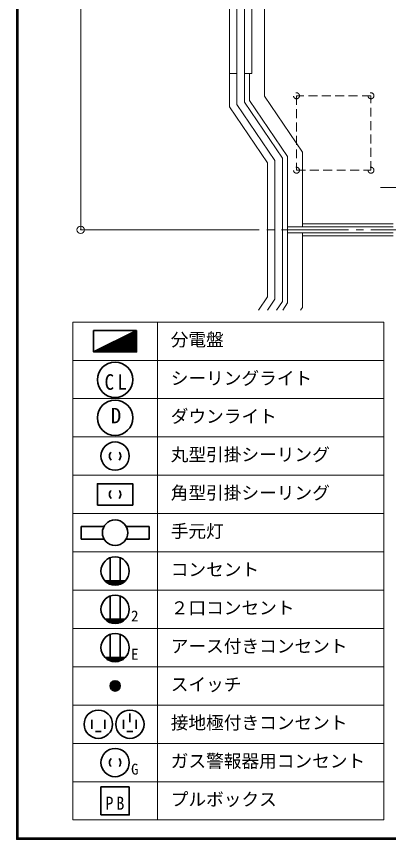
# Model space of a CAD drawing. Units: millimetres at full size, sheet at 1:50; details may follow other scales. Extents: x -9674 to 9699, y -6794 to 6791.
# Drawn here: x -9674 to -7174, y -6794 to -1267 of the extents above; entities that cross this region are included whole.
import ezdxf
from ezdxf.enums import TextEntityAlignment as Align

# ---------------------------------------------------------------- set-up
doc = ezdxf.new("R2010")
doc.units = ezdxf.units.MM
doc.header["$LTSCALE"] = 50
doc.header["$PDMODE"] = 32
doc.header["$PDSIZE"] = 50
for name, pattern in [('CHAIN1', [8, 5, -1, 1, -1]), ('CHAIN2', [12, 9, -1, 1, -1]), ('DASHED1', [1.8, 1.2, -0.6])]:
    doc.linetypes.add(name, pattern=pattern)
for name, color, linetype, lineweight in [('0-0_図面枠', 7, 'Continuous', 9), ('1-0_芯', 134, 'DASHED1', 9), ('1-6_ﾊﾞﾙｺﾆｰ・階段', 134, 'Continuous', 9), ('1-7_その他', 134, 'DASHED1', 9), ('1-B_寸法', 134, 'Continuous', 9), ('2-E', 2, 'Continuous', 35)]:
    doc.layers.add(name, color=color, linetype=linetype, lineweight=lineweight)
doc.styles.add('ＭＳ ゴシック', font='')
doc.styles.get('ＭＳ ゴシック').set_extended_font_data('MS Gothic')

msp = doc.modelspace()

# ---------------------------------------------------------------- linework, layer by layer
at = {"layer": '0-0_図面枠'}
for p, q in [((-9673.92, 6791.43), (-9673.92, -6793.93)), ((-9672.16, 6789.66), (-9672.16, -6792.16)), ((-9670.4, 6787.9), (-9670.4, -6790.4)), ((-9668.64, -6788.64), (-9668.64, 6786.14)), ((-9666.87, 6784.38), (-9666.87, -6786.88)), ((-9665.11, 6782.61), (-9665.11, -6785.11)), ((-9663.35, 6780.85), (-9663.35, -6783.35)), ((-9673.92, -6793.93), (9698.92, -6793.93)), ((-9672.16, -6792.16), (9697.16, -6792.16)), ((-9670.4, -6790.4), (9695.4, -6790.4)), ((9693.64, -6788.64), (-9668.64, -6788.64)), ((-9666.87, -6786.88), (9691.87, -6786.88)), ((-9665.11, -6785.11), (9690.11, -6785.11)), ((-9663.35, -6783.35), (9688.35, -6783.35))]:
    msp.add_line(p, q, dxfattribs=at)
at = {"layer": '1-0_芯', "linetype": 'CHAIN2'}
msp.add_line((-8492.5, -2699.49), (8517.5, -2699.49), dxfattribs=at)
at = {"layer": '1-6_ﾊﾞﾙｺﾆｰ・階段'}
for p, q in [((-8192.5, -1858.13), (-8192.5, 3580.51)), ((-8142.5, -1842.78), (-8142.5, 3530.51)), ((-8092.5, -1649.49), (-8092.5, 1520.51)), ((-8192.5, -1649.49), (-8242.5, -1649.49)), ((-8092.5, -1649.49), (-8142.5, -1649.49)), ((-8107.5, -1832.03), (-8107.5, -1649.49)), ((-8007.5, -1801.32), (-7752.5, -2177.32)), ((-8242.5, -1873.49), (-7987.5, -2249.49)), ((-8192.5, -1858.13), (-7937.5, -2234.13)), ((-8142.5, -1842.78), (-7887.5, -2218.78)), ((-8107.5, -1832.03), (-7852.5, -2208.03)), ((-7852.5, -3190.95), (-7852.5, -2208.03)), ((-7752.5, -2679.49), (-7752.5, -2177.32)), ((-7987.5, -3149.49), (-7987.5, -2249.49)), ((-7937.5, -3164.85), (-7937.5, -2234.13)), ((-7887.5, -3180.2), (-7887.5, -2218.78)), ((-7142.5, -2679.49), (-7852.5, -2679.49)), ((-7142.5, -2659.49), (-7752.5, -2659.49)), ((-7142.5, -2719.49), (-7852.5, -2719.49)), ((-7752.5, -3221.66), (-7752.5, -2719.49)), ((-7142.5, -2739.49), (-7752.5, -2739.49)), ((-8048.7, -3239.73), (-7987.5, -3149.49)), ((-7988.29, -3239.73), (-7937.5, -3164.85)), ((-7927.87, -3239.73), (-7887.5, -3180.2)), ((-7885.58, -3239.73), (-7852.5, -3190.95)), ((-7764.76, -3239.73), (-7752.5, -3221.66))]:
    msp.add_line(p, q, dxfattribs=at)
for points in [[(-8242.5, -1873.49), (-8242.5, 3630.51), (-7292.5, 3630.51)], [(-7892.5, 3130.51), (-8007.5, 3130.51), (-8007.5, -1801.32)]]:
    msp.add_lwpolyline(points, dxfattribs=at)
at = {"layer": '1-7_その他'}
for p, q in [((-7792.5, -1799.49), (-7792.5, -2299.49)), ((-7292.5, -1799.49), (-7792.5, -1799.49)), ((-7292.5, -2299.49), (-7292.5, -1799.49)), ((-7792.5, -2299.49), (-7292.5, -2299.49))]:
    msp.add_line(p, q, dxfattribs=at)
at = {"layer": '1-7_その他', "linetype": 'CHAIN1'}
msp.add_line((-6577.5, -2414.49), (-7242.5, -2414.49), dxfattribs=at)
at = {"layer": '1-7_その他'}
for centre in [(-7792.5, -1799.49), (-7292.5, -1799.49), (-7792.5, -2299.49), (-7292.5, -2299.49)]:
    msp.add_circle(centre, 20, dxfattribs=at)
at = {"layer": '1-B_寸法'}
for p, q in [((-9242.5, 710.51), (-9242.5, -2699.49)), ((-9242.5, -2699.49), (-8492.5, -2699.49))]:
    msp.add_line(p, q, dxfattribs=at)
msp.add_point((-9242.5, -2699.49), dxfattribs=at)
at = {"layer": '2-E', "color": 7, "lineweight": 9}
for p, q in [((-9296.22, -3318.86), (-7206.22, -3318.86)), ((-9296.22, -3318.86), (-9296.22, -6662.63)), ((-8726.22, -3318.86), (-8726.22, -6662.63)), ((-7206.22, -3318.86), (-7206.22, -6662.63)), ((-9296.22, -3576.08), (-7206.22, -3576.08)), ((-9296.22, -3833.29), (-7206.22, -3833.29)), ((-9296.22, -4090.5), (-7206.22, -4090.5)), ((-9296.22, -4347.71), (-7206.22, -4347.71)), ((-9296.22, -4604.93), (-7206.22, -4604.93)), ((-9296.22, -4862.14), (-7206.22, -4862.14)), ((-9296.22, -5119.35), (-7206.22, -5119.35)), ((-9296.22, -5376.56), (-7206.22, -5376.56)), ((-9296.22, -5633.78), (-7206.22, -5633.78)), ((-9296.22, -5890.99), (-7206.22, -5890.99)), ((-9296.22, -6148.2), (-7206.22, -6148.2)), ((-9296.22, -6405.41), (-7206.22, -6405.41)), ((-9296.22, -6662.63), (-7206.22, -6662.63))]:
    msp.add_line(p, q, dxfattribs=at)
at = {"layer": '2-E'}
for p, q in [((-8867.19, -3375.46), (-9155.25, -3375.46)), ((-8968.02, -3425.87), (-8867.19, -3425.87)), ((-8959.38, -3421.55), (-8867.19, -3421.55)), ((-8950.74, -3417.23), (-8867.19, -3417.23)), ((-8942.1, -3412.91), (-8867.19, -3412.91)), ((-8933.46, -3408.59), (-8867.19, -3408.59)), ((-8924.82, -3404.27), (-8867.19, -3404.27)), ((-8916.18, -3399.95), (-8867.19, -3399.95)), ((-8907.54, -3395.63), (-8867.19, -3395.63)), ((-8898.9, -3391.31), (-8867.19, -3391.31)), ((-8890.26, -3386.99), (-8867.19, -3386.99)), ((-8881.62, -3382.67), (-8867.19, -3382.67)), ((-8872.98, -3378.35), (-8867.19, -3378.35)), ((-9080.34, -3482.03), (-8867.19, -3482.03)), ((-9071.7, -3477.71), (-8867.19, -3477.71)), ((-9063.06, -3473.39), (-8867.19, -3473.39)), ((-9054.42, -3469.07), (-8867.19, -3469.07)), ((-9045.78, -3464.75), (-8867.19, -3464.75)), ((-9037.14, -3460.43), (-8867.19, -3460.43)), ((-9028.5, -3456.11), (-8867.19, -3456.11)), ((-9019.86, -3451.79), (-8867.19, -3451.79)), ((-9011.22, -3447.47), (-8867.19, -3447.47)), ((-9002.58, -3443.15), (-8867.19, -3443.15)), ((-8993.94, -3438.83), (-8867.19, -3438.83)), ((-8985.3, -3434.51), (-8867.19, -3434.51)), ((-8976.66, -3430.19), (-8867.19, -3430.19)), ((-9149.46, -3516.59), (-8867.19, -3516.59)), ((-9140.82, -3512.27), (-8867.19, -3512.27)), ((-9132.18, -3507.95), (-8867.19, -3507.95)), ((-9123.54, -3503.63), (-8867.19, -3503.63)), ((-9114.9, -3499.31), (-8867.19, -3499.31)), ((-9111.22, -3519.48), (-8911.22, -3519.48)), ((-9106.26, -3494.99), (-8867.19, -3494.99)), ((-9097.62, -3490.67), (-8867.19, -3490.67)), ((-9088.98, -3486.35), (-8867.19, -3486.35)), ((-9239.26, -4690.77), (-9239.26, -4776.29)), ((-9085.27, -4690.77), (-9239.26, -4690.77)), ((-8783.17, -4690.77), (-8937.16, -4690.77)), ((-8783.17, -4776.29), (-8783.17, -4690.77)), ((-9239.26, -4776.29), (-9085.27, -4776.29)), ((-8937.16, -4776.29), (-8783.17, -4776.29)), ((-9044.47, -5079.76), (-9044.47, -4901.73)), ((-8977.97, -5079.76), (-8977.97, -4901.73)), ((-8943.37, -5057.26), (-9079.06, -5057.26)), ((-8946.29, -5060.11), (-9076.14, -5060.11)), ((-8952.97, -5065.81), (-9069.46, -5065.81)), ((-8961.17, -5071.51), (-9061.26, -5071.51)), ((-8971.83, -5077.21), (-9050.61, -5077.21)), ((-8988.11, -5082.91), (-9034.32, -5082.91)), ((-9044.47, -5336.97), (-9044.47, -5158.95)), ((-8977.97, -5336.97), (-8977.97, -5158.95)), ((-8943.37, -5314.47), (-9079.06, -5314.47)), ((-8946.29, -5317.32), (-9076.14, -5317.32)), ((-8952.97, -5323.02), (-9069.46, -5323.02)), ((-8961.17, -5328.72), (-9061.26, -5328.72)), ((-8971.83, -5334.42), (-9050.61, -5334.42)), ((-8988.11, -5340.12), (-9034.32, -5340.12)), ((-9044.47, -5594.18), (-9044.47, -5416.16)), ((-8977.97, -5594.18), (-8977.97, -5416.16)), ((-8943.37, -5571.68), (-9079.06, -5571.68)), ((-8946.29, -5574.54), (-9076.14, -5574.54)), ((-8952.97, -5580.24), (-9069.46, -5580.24)), ((-8961.17, -5585.94), (-9061.26, -5585.94)), ((-8971.83, -5591.64), (-9050.61, -5591.64)), ((-8988.11, -5597.34), (-9034.32, -5597.34)), ((-8982.28, -5744.14), (-9040.15, -5744.14)), ((-8990.69, -5735.02), (-9031.74, -5735.02)), ((-8977.01, -5762.38), (-9045.42, -5762.38)), ((-8978.25, -5753.26), (-9044.18, -5753.26)), ((-8978.25, -5771.5), (-9044.18, -5771.5)), ((-8982.28, -5780.63), (-9040.15, -5780.63)), ((-8990.69, -5789.75), (-9031.74, -5789.75)), ((-8912, -5946.52), (-8912, -6006.52)), ((-9167.08, -5989.59), (-9167.08, -6049.59)), ((-9080.93, -5989.59), (-9080.93, -6049.59)), ((-8955.08, -5989.59), (-8955.08, -6049.59)), ((-8868.93, -5989.59), (-8868.93, -6049.59)), ((-9104, -6068.93), (-9144, -6068.93)), ((-8892, -6068.93), (-8932, -6068.93)), ((-8916.22, -6439.02), (-9106.22, -6439.02)), ((-9106.22, -6439.02), (-9106.22, -6629.02))]:
    msp.add_line(p, q, dxfattribs=at)
for points in [[(-9155.25, -3519.48), (-8867.19, -3519.48), (-8867.19, -3375.46)], [(-9155.25, -3375.46), (-9155.25, -3519.48), (-8867.19, -3375.46)], [(-9106.22, -6629.02), (-8916.22, -6629.02), (-8916.22, -6439.02)]]:
    msp.add_lwpolyline(points, dxfattribs=at)
msp.add_lwpolyline([(-9129.97, -4547.57), (-8892.47, -4547.57), (-8892.47, -4405.07), (-9129.97, -4405.07)], close=True, dxfattribs=at)
for centre, radius in [((-9011.22, -3706.46), 118.77), ((-9011.22, -3961.89), 118.77), ((-9011.22, -4219.11), 95), ((-9011.22, -4733.53), 85.52), ((-9011.22, -4990.74), 95.02), ((-9011.22, -5247.96), 95.02), ((-9011.22, -5505.17), 95.02), ((-9011.22, -5762.38), 34.21), ((-9124, -6019.59), 95), ((-8912, -6019.59), 95), ((-9011.22, -6276.81), 95)]:
    msp.add_circle(centre, radius, dxfattribs=at)
for centre, start, end in [((-9011.14, -4219.11), 134.60825, 225.39172), ((-9011.29, -4219.11), 314.60825, 45.39172), ((-9011.14, -4476.32), 134.60825, 225.39172), ((-9011.29, -4476.32), 314.60825, 45.39172), ((-9011.14, -6276.81), 134.60825, 225.39172), ((-9011.29, -6276.81), 314.60825, 45.39172)]:
    msp.add_arc(centre, 38.07, start, end, dxfattribs=at)

# ---------------------------------------------------------------- texts
at = {"layer": '2-E', "color": 7, "style": 'ＭＳ ゴシック'}
for s, height, p in [('分電盤', 87.06, (-8637.54, -3506.84)), ('シーリングライト', 87.06, (-8637.54, -3765.83)), ('D', 104.5, (-9040.74, -4030.8)), ('ダウンライト', 87.06, (-8637.54, -4021.27)), ('丸型引掛シーリング', 87.06, (-8637.54, -4278.48)), ('角型引掛シーリング', 87.06, (-8637.54, -4535.69)), ('手元灯', 87.06, (-8637.54, -4792.91)), ('コンセント', 87.06, (-8637.54, -5050.12)), ('２口コンセント', 87.06, (-8637.54, -5307.33)), ('2', 73.31, (-8903.82, -5351)), ('アース付きコンセント', 87.06, (-8637.54, -5564.54)), ('E', 73.31, (-8903.82, -5608.22)), ('スイッチ', 87.06, (-8637.54, -5821.76)), ('接地極付きコンセント', 87.06, (-8637.54, -6078.97)), ('ガス警報器用コンセント', 87.06, (-8637.54, -6336.18)), ('G', 73.31, (-8903.82, -6379.85)), ('プルボックス', 87.06, (-8637.54, -6593.39))]:
    msp.add_text(s, height=height, dxfattribs=at).set_placement(p, align=Align.BOTTOM_LEFT)
at = {"layer": '2-E', "color": 7, "attachment_point": 7, "style": 'ＭＳ ゴシック'}
for s, insert, char_height in [('\\T1.36;\\W0.9;CL', (-9082.3, -3775.36), 104.5), ('\\T1.36;\\W0.9;PB', (-9076.22, -6594.02), 87.98)]:
    msp.add_mtext(s, dxfattribs=dict(at, insert=insert, char_height=char_height))

doc.saveas('drawing.dxf')
